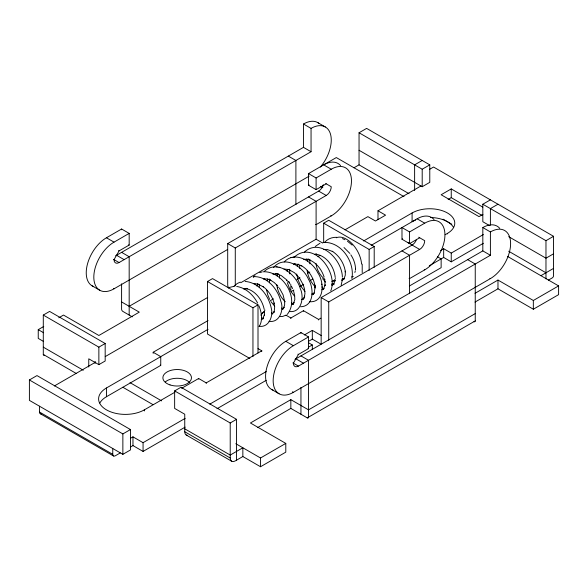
<?xml version="1.0" encoding="UTF-8"?>
<svg xmlns="http://www.w3.org/2000/svg" width="588" height="588" viewBox="0 0 588 588"><rect width="100%" height="100%" fill="white"/><g stroke="black" fill="none" stroke-linecap="round" stroke-linejoin="round"><path stroke-width="0.88" d="M259.301 287.385L259.315 284.298M284.217 261.925C294.926 250.451 312.338 261.219 317.814 272.839C324.333 281.858 324.833 302.835 309.531 301.747M309.861 259.286L309.861 263.806M289.686 269.231L289.73 273.876M355.534 269.01L355.497 269.87C355.666 264.519 353.755 259.271 350.852 254.839M269.444 279.013L269.407 282.799M362.215 272.648L362.201 264.122M342.37 279.719L341.158 285.224M351.889 278.543C355.049 261.844 341.091 241.146 323.135 242.462M287.311 270.634L287.142 271.333L287.833 269.422M354.865 272.501L355.314 270.855M297.263 266.68L298.175 264.093M335.263 280.432L333.249 284.533L334.102 283.673L331.889 285.04L332.955 284.68L331.639 284.93M277.168 275.993L278.036 273.589M256.882 286.055L257.853 283.534M307.465 261.278L308.377 258.874M267.106 280.726L267.827 278.808M330.743 290.876C338.703 272.2 313.132 239.919 294.492 256.956M93.705 286.576A28.577 16.501 -60 0 1 87.399 264.299A28.577 16.501 -60 0 1 106.443 237.773L121.598 229.019L129.176 233.392L129.176 245.064L119.07 250.892L114.021 259.646A7.144 4.123 -60 0 0 119.07 262.564L311.052 151.726L311.052 128.39L303.474 124.017L303.474 147.353L115.601 255.817M273.053 390.116A28.577 16.501 -60 0 1 266.746 367.838A28.577 16.501 -60 0 1 285.79 341.312L300.946 332.565L308.524 336.939L308.524 348.603L298.417 354.439L293.368 363.193A7.144 4.123 -60 0 0 298.417 366.103L490.399 255.273L490.399 231.937L482.821 227.563L482.821 250.892L294.948 359.364M259.234 326.436C263.049 320.247 261.557 312.287 258.985 305.914M344.053 278.749L345.288 275.155L345.274 271.141L345.376 271.899C344.23 263.578 339.357 255.751 332.235 251.252L332.801 251.568L327.024 249.415L323.385 249.503L324.319 249.378M260.8 315.146L263.88 311.809M273.56 267.459C284.519 254.567 303.283 266.643 308.457 279.241C314.029 288.061 314.33 306.421 300.586 306.767M253.266 277.418L254.935 275.669M233.561 286.606L237.229 283.504L240.323 282.108M324.855 242.116C327.722 238.765 332.213 237.155 336.556 237.287M304.474 252.017C320.534 237.383 342.194 260.006 342.378 277.154M287.216 314.426C300.306 298.667 282.527 270.671 263.071 271.774M264.556 271.141C277.867 259.117 296.492 274.772 300.328 288.723C304.496 297.278 301.401 313.242 289.318 311.493M315.212 246.482L319.916 243.285M272.215 314.058L274.104 311.714L273.729 312.684L274.265 311.089L274.647 307.311L274.067 302.989L274.221 303.577C272.553 296.889 268.628 290.737 263.093 286.591L263.534 286.922L257.742 284.055L253.965 283.629L254.876 283.578M309.156 176.15L114.021 288.811A28.577 16.501 -60 0 1 93.815 277.146A28.577 16.501 -60 0 1 114.021 242.146L129.176 233.392M44.445 355.233A1.786 1.029 -60 0 1 43.291 354.439L43.291 315.065L49.605 311.419L105.178 343.502L105.178 361.003L98.865 364.648L88.759 358.812L88.759 367.022M409.057 193.724L359.048 164.853L359.048 132.763L366.625 128.39L429.777 164.853L429.777 182.353L422.199 186.727L359.048 150.271M43.622 341.503L38.242 338.401L38.242 329.647L43.769 326.458M58.763 317.799L63.504 315.065L98.865 335.483L139.282 312.147L121.598 301.938M326.208 183.809L316.101 189.645L308.524 185.264L308.524 173.6L336.314 157.562L404.007 196.642M308.524 173.6L316.101 177.973L331.257 169.226A28.577 16.501 -60 0 1 351.47 180.891A28.577 16.501 -60 0 1 331.257 215.892L316.101 224.645L315.631 224.373M308.524 185.264L309.156 184.904M353.991 167.771L359.048 164.853M228.519 288.105A7.144 4.123 60 0 1 227.696 284.438L227.696 243.601L318.63 191.1A7.144 4.123 -60 0 0 323.326 184.706M129.176 306.311L227.622 249.481M227.696 243.601L235.274 247.982L326.208 195.473A7.144 4.123 -60 0 0 331.257 186.727L325.73 183.537M29.4 379.966L36.978 375.585L130.44 429.549L130.44 449.967L122.863 454.34L29.4 400.377L29.4 379.966L122.863 433.922L130.44 429.549M249.819 358.467L207.483 334.021L207.483 281.52L212.533 278.602L258.007 304.856L258.007 352.984M43.291 315.065L98.865 347.148L105.178 343.502M422.199 160.473L414.621 164.853L414.621 190.556M323.679 242.329L323.679 223.183L328.736 220.272L374.203 246.519L374.203 267.342M359.048 132.763L422.199 169.226L429.777 164.853M54.375 385.963L95.69 362.105M105.23 356.6L207.726 297.425M429.674 169.285L433.562 167.036L553.551 236.31L553.551 275.691A1.786 1.029 -60 0 1 552.286 277.874L548.339 280.153M240.815 282.696L316.101 239.228L322.731 243.057M344.994 229.842L367.89 216.627L375.467 221L385.566 215.164L377.988 210.791L377.988 219.537M377.988 210.791L421.104 185.896M153.174 353.344L153.174 352.256L208.049 320.57M277.426 287.811L278.528 287.172M174.886 392.225L144.332 409.858A26.791 15.472 0 0 1 106.443 409.858A26.791 15.472 0 0 1 106.443 387.984L208.049 329.317M482.821 207.145L451.246 188.917L441.14 194.746L479.029 216.627L482.917 214.377M296.903 279.476L299.939 277.727M307.517 273.354L309.788 272.046M363.59 240.977L412.092 212.981A25.005 14.435 0 0 1 447.453 212.981A25.005 14.435 0 0 1 447.453 233.392L447.453 233.943M207.483 281.52L252.95 307.774L258.007 304.856M270.318 300.666L273.479 298.836M99.857 402.978A26.791 15.472 0 0 1 106.443 396.731L160.752 365.376L160.752 356.629L153.174 352.256M448.137 199.457L451.246 197.664L482.028 215.436M293.875 289.98L290.839 291.729L290.839 284.621M299.939 286.481L303.724 284.291M310.545 280.358L312.816 279.043M371.168 245.35L417.142 218.809A28.577 16.501 -60 0 1 434.054 219.611M323.679 223.183L369.146 249.437L374.203 246.519M419.67 237.773L409.564 243.601L401.986 239.228L401.986 227.563L409.564 231.937L424.72 223.183A28.577 16.501 -60 0 1 444.932 234.855A28.577 16.501 -60 0 1 424.72 269.855L409.564 278.602L409.094 278.33M401.986 239.228L402.618 238.86M308.369 341.407L312.316 339.129L321.158 344.23L321.158 297.565L412.092 245.064A7.144 4.123 -60 0 0 416.576 239.316M489.642 225.667L482.821 221.727L482.821 204.227L490.399 199.854M286.106 315.249L290.839 317.983L303.474 310.692L318.63 319.438L320.842 318.167M187.484 435.34A7.144 4.123 -60 0 1 184.75 431.732L184.75 414.231L174.643 408.403L174.643 390.902L180.964 387.257L236.53 419.34L236.53 460.176M321.158 297.565L328.736 301.938L419.67 249.437A7.144 4.123 -60 0 0 424.72 240.683L418.722 237.221M445.182 234.708L447.453 233.392M497.977 204.227L490.399 208.6L490.399 225.226M181.67 388.3L198.641 378.503L206.219 382.876L261.792 350.793L261.792 351.345M440.559 250.503L443.668 248.709L451.246 253.083L483.387 234.524M304.422 334.932L312.316 330.375L321.158 335.483M130.595 438.207L132.969 436.84L143.068 442.676L185.183 418.362M429.299 265.754L443.668 257.456L451.246 261.836L483.387 243.278M490.399 231.937A28.577 16.501 -60 0 1 510.605 243.601A28.577 16.501 -60 0 1 490.399 278.602L293.368 392.358A28.577 16.501 -60 0 1 273.163 380.693A28.577 16.501 -60 0 1 293.368 345.693L308.524 336.939M120.334 452.885L115.285 455.796A3.572 2.065 -60 0 1 112.756 454.34L39.506 412.048L39.506 406.212M130.595 446.954L132.969 445.586L143.068 451.422L185.183 427.108M409.564 285.9L441.14 267.665L441.14 258.918L437.354 256.728M209.813 404.14L266.232 371.565M308.34 347.258L312.316 344.958L312.316 349.338M216.965 408.763L266.232 380.318M174.643 390.902L230.217 422.985L236.53 419.34M482.821 204.227L545.973 240.683L553.551 236.31M475.244 313.602L308.524 409.858L290.839 399.649L250.429 422.985L285.79 443.403L285.79 452.15L260.528 466.74L242.851 456.531L235.274 460.904A7.144 4.123 -60 0 1 230.217 457.986L184.75 431.732M474.994 293.331L497.977 280.064L533.338 300.483L558.6 285.9L558.6 294.647L533.338 309.229L497.977 288.811L474.994 302.085M553.551 253.81L545.973 258.191L508.657 236.648M257.559 427.616L290.839 408.403L307.259 417.877L475.244 320.901L475.244 264.019L467.666 259.646M540.916 275.691L553.551 268.4M235.795 443.705L260.528 457.986L285.79 443.403M282.203 309.214L283.35 308.597L282.321 309.259L284.122 307.164L283.563 308.171L284.607 305.01L284.724 301.093L284.761 301.828L283.085 294.875L279.381 288.054M286.187 315.087L282.813 316.395L279.8 316.542M262.285 318.968L261.241 319.402L263.395 317.924L262.615 318.828L264.519 314.587L264.328 315.58L264.497 311.574M292.001 304.422L293.206 303.937L292.192 304.422L294.14 302.592L293.463 303.437L294.809 299.696L294.661 295.492L293.537 290.913M228.6 287.613L234.178 286.327M342.892 279.756L341.65 280.16L342.841 279.917M321.798 289.825L324.047 288.377L323.407 289.274L325.149 284.812L325.046 285.717L324.73 279.366M301.96 299.579L303.239 299.226L302.063 299.571L304.158 297.998L303.305 298.829L304.702 296.154L304.393 297.102L304.959 293.434L304.547 289.164L303.188 284.621M259.756 272.56L262.086 271.972M332.551 281.255L335.138 280.667M342.054 279.087L344.649 278.499M351.565 276.926L353.292 276.529M243.667 288.936L246.321 288.341M264.306 278.653L263.321 278.859L266.989 278.94L270.84 280.241L270.223 279.976L274.17 282.497L277.779 286.011M290.928 257.566L291.942 257.382M293.316 257.132L294.294 256.956M293.508 264.188L295.213 263.88L294.235 264.063L297.962 264.365L301.82 265.886L301.21 265.57C308.502 269.782 313.5 277.529 314.94 285.761L314.867 285.048L315.161 287.995L315.08 287.157L314.293 292.589L313.58 293.971L314.132 292.942L311.934 294.706L313.051 294.522M272.869 274.14L276.419 273.883L275.493 273.714L278.3 274.214L277.44 274.059L281.402 275.676L287.01 280.116M303.68 259.293L307.303 259.264M283.96 269.017L288.671 269.517L294.456 272.707L299.468 278.006L303.312 284.945M253.59 276.625C267.283 276.235 277.72 289.046 280.866 301.343C284.173 309.641 279.682 323.224 268.951 321.305M243.682 288.635L247.335 288.767L246.446 288.635C255.883 291.038 262.307 300.189 264.218 309.369M314.867 254.229L316.667 254.2L315.719 254.141C326.737 255.758 334.256 266.981 335.241 277.507M259.036 326.252C268.841 327.92 273.516 316.131 271.259 308.149C268.642 295.507 258.838 282.438 245.13 281.446M276.404 266.79L277.33 266.952M278.991 267.239L279.851 267.393M236.692 286.444C245.99 287.855 253.347 295.036 257.632 303.063M306.473 259.073L309.2 259.705M308.443 259.529C316.204 262.241 321.643 269.451 324.128 277.058M342.429 238.61L344.965 239.728M317.763 122.598L325.34 126.979M508.657 251.23L545.973 272.773M443.087 219.206L451.827 224.249M507.517 256.405L558.6 285.9M303.474 147.353L311.052 151.726M482.821 250.892L490.399 255.273M331.257 169.226L323.679 164.853A28.577 16.501 -60 0 1 340.592 165.647M417.142 218.809L424.72 223.183M288.318 156.099L295.896 160.473L295.896 204.631M489.922 278.33L490.399 278.602M320.482 186.337L322.841 187.697M318.63 191.1L326.208 195.473M412.092 245.064L419.67 249.437M308.524 196.936L316.101 201.309L316.101 239.228M401.986 250.892L409.564 255.273L409.564 293.699M330.787 215.62L331.257 215.892M424.249 269.583L424.72 269.855M286.422 280.425L289.583 282.247M308.369 342.679L312.316 344.958M128.706 244.784L129.176 245.064M308.053 348.331L308.524 348.603M106.443 237.773L114.021 242.146M285.79 341.312L293.368 345.693M118.6 250.62L119.07 250.892M121.598 252.355L129.176 256.728L129.176 315.065M297.947 354.167L298.417 354.439M300.946 355.902L308.524 360.275L308.524 417.149A1.786 1.029 60 0 1 307.259 417.877M116.549 255.273L124.127 259.646M295.896 358.812L303.474 363.193M113.55 259.374L119.07 262.564M292.897 362.914L298.417 366.103M258.007 348.611L261.792 350.793M113.55 288.539L114.021 288.811M292.42 391.814L293.368 392.358M92.154 285.856L99.732 290.229M271.502 389.396L279.079 393.776M132.285 316.858L122.863 311.419A1.786 1.029 60 0 1 121.598 309.229L121.598 283.835M160.281 365.104L160.752 365.376M38.242 329.647L43.622 332.757M130.014 382.634L161.641 400.891M122.892 387.272L152.946 404.625M43.291 347.148L83.275 370.234M184.75 428.821L230.217 455.068L242.851 447.777L242.851 456.531M186.227 435.002L231.701 461.257M43.291 354.439L76.219 373.454M40.241 413.68L113.499 455.972M281.703 308.016L283.041 308.898M261.711 318.027L263.086 318.953M331.963 283.328L334.013 284.783M312.022 293.294L313.367 294.272M291.376 302.754L293.434 304.29M347.457 241.205L352.161 245.108M344.009 247.533L349.867 253.421M271.413 312.779L272.766 313.816M322.378 288.524L323.091 289.098M315.609 287.025C310.942 282.791 308.149 276.764 307.098 270.612M274.75 306.245L270.87 301.548M325.656 282.166L322.577 278.69M304.981 291.494L300.703 286.069M284.864 301.394C280.344 296.918 277.536 290.825 276.713 284.541M294.338 295.911L291.383 292.126M288.664 282.034L290.171 284.114M300.894 286.407L297.749 279.102L296.727 273.927M291.501 286.312L292.626 288.598M290.097 289.935L287.341 282.63M269.642 299.417L267.716 294.75L266.577 289.869M321.798 284.07L321.871 284.783M322.055 286.716L322.143 287.547M299.667 265.372L299.711 268.444M279.484 275.096L279.491 278.117M545.973 240.683L545.973 278.896M533.338 300.483L533.338 309.229M497.977 280.064L497.977 288.811M451.246 188.917L451.246 197.664M451.246 253.083L451.246 261.836M443.668 248.709L443.668 257.456M422.199 169.226L422.199 186.727M412.092 212.981L412.092 221.727A25.005 14.435 0 0 1 415.606 220.044M409.564 231.937L409.564 243.601M369.146 249.437L369.146 270.399M328.736 301.938L328.736 340.224M318.63 319.438L318.63 319.99M316.101 177.973L316.101 189.645M312.316 330.375L312.316 339.129M303.474 310.692L303.474 311.236M300.946 332.565L300.946 333.293M300.946 387.382L300.946 414.231M290.839 317.983L290.839 318.527M290.839 399.649L290.839 408.403M260.528 457.986L260.528 466.74M252.95 307.774L252.95 356.651M235.274 247.982L235.274 285.9M230.217 422.985L230.217 457.986M206.219 382.876L206.219 383.427M198.641 378.503L198.641 379.054M144.332 409.858L144.332 410.953M143.068 442.676L143.068 451.422M132.969 436.84L132.969 445.586M122.863 433.922L122.863 454.34M121.598 229.019L121.598 229.746M112.756 448.504L112.756 454.34M106.443 387.984L106.443 396.731M98.865 347.148L98.865 364.648M95.08 361.554L95.08 363.377M482.821 227.563A28.577 16.501 -60 0 1 499.734 228.364M336.321 237.765A21.506 12.421 60 0 1 352.072 243.689A21.506 12.421 60 0 1 361.569 264.019M335.52 278.528A14.399 8.313 60 0 1 331.808 281.446M324.877 279.285A14.399 8.313 60 0 1 316.057 263.512M317.983 256.713A14.399 8.313 60 0 1 320.6 255.346M165.397 381.847A14.288 8.247 0 0 1 189.667 382.523M412.732 244.983A14.288 8.247 0 0 1 407.896 242.447M303.474 124.017A28.577 16.501 -60 0 1 319.159 123.583M311.052 128.39A28.577 16.501 -60 0 1 330.684 134.873A28.577 16.501 -60 0 1 320.335 167.095M475.244 320.901A1.786 1.029 60 0 1 473.979 321.629M344.024 279.528A3.572 2.286 -54.9 0 1 342.539 278.352M430.636 217.509A25.005 14.435 0 0 1 453.598 227.556M264.945 310.023A14.288 8.247 60 0 1 262.094 313.117M41.572 413.724A3.572 2.065 -60 0 1 39.506 412.048M170.028 384.92A14.288 8.247 0 0 0 191.46 377.775A14.288 8.247 0 0 0 170.028 370.631A14.288 8.247 0 0 0 170.028 384.92"/></g></svg>
